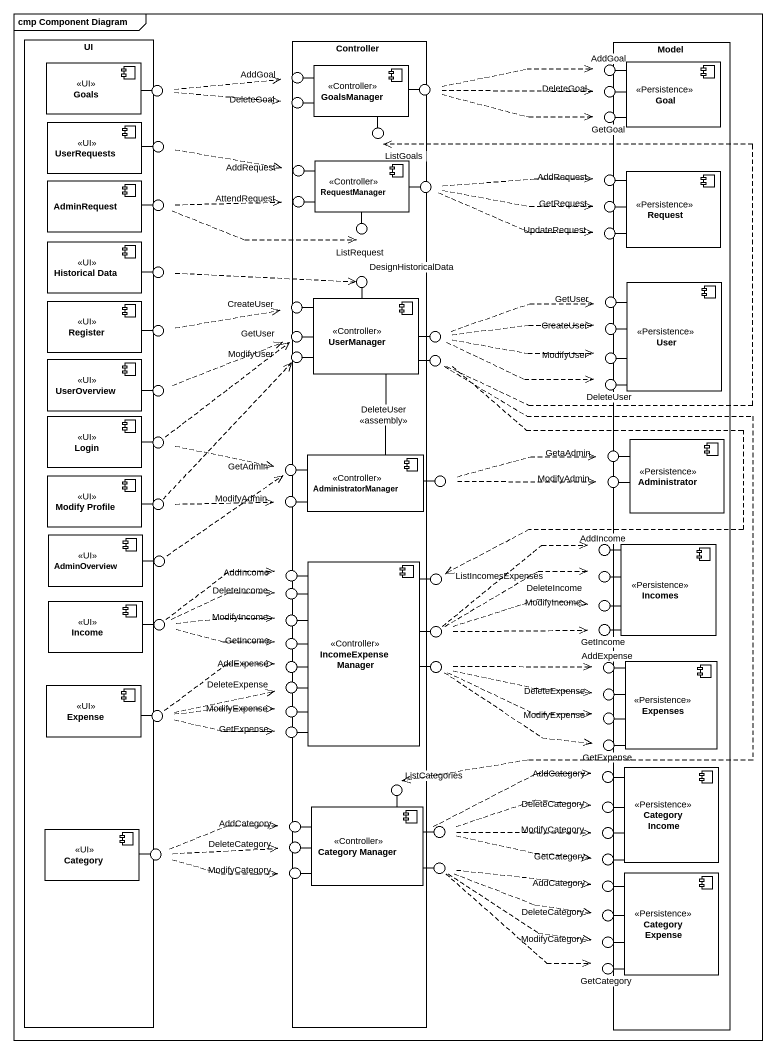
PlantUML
@startuml
mainframe cmp Component Diagram
rectangle UI {
  component Goals <<UI>>
  component UserRequests <<UI>>
  component AdminRequest
  component "Historical Data" as Historical_Data <<UI>>
  component Register <<UI>>
  component UserOverview <<UI>>
  component Login <<UI>>
  component "Modify Profile" as Modify_Profile <<UI>>
  component AdminOverview <<UI>>
  component Income <<UI>>
  component Expense <<UI>>
  component Category <<UI>>
}
() AddGoal
rectangle Controller {
  component GoalsManager <<Controller>>
  component RequestManager <<Controller>>
  component UserManager <<Controller>>
  component AdministratorManager <<Controller>>
  component "IncomeExpense Manager" as IncomeExpense_Manager <<Controller>>
  component "Category Manager" as Category_Manager <<Controller>>
}
() "AddGoal" as AddGoal_2
rectangle Model {
  component Goal <<Persistence>>
  component Request <<Persistence>>
  component User <<Persistence>>
  component Administrator <<Persistence>>
  component Incomes <<Persistence>>
  component Expenses <<Persistence>>
  component "Category Income" as Category_Income <<Persistence>>
  component "Category Expense" as Category_Expense <<Persistence>>
}
() " " as lollipop1
() DeleteGoal
() ListGoals
() " " as lollipop2
() "DeleteGoal" as DeleteGoal_2
() GetGoal
() " " as lollipop3
() AddRequest
() " " as lollipop4
() "AddRequest" as AddRequest_2
() " " as lollipop5
() AttendRequest
() ListRequest
() GetRequest
() UpdateRequest
() " " as lollipop6
() DesignHistoricalData
() CreateUser
() GetUser
() " " as lollipop7
() "GetUser" as GetUser_2
() " " as lollipop8
() "CreateUser" as CreateUser_2
() " " as lollipop9
() ModifyUser
() " " as lollipop10
() "ModifyUser" as ModifyUser_2
() DeleteUser
() " " as lollipop11
() GetAdmin
() GetaAdmin
() " " as lollipop12
() ModifyAdmin
() " " as lollipop13
() "ModifyAdmin" as ModifyAdmin_2
() " " as lollipop14
() AddIncome
() ListIncomesExpenses
() "AddIncome" as AddIncome_2
() DeleteIncome
() " " as lollipop15
() "DeleteIncome" as DeleteIncome_2
() ModifyIncome
() "ModifyIncome" as ModifyIncome_2
() GetIncome
() " " as lollipop16
() "GetIncome" as GetIncome_2
() AddExpense
() DeleteExpense
() " " as lollipop17
() "AddExpense" as AddExpense_2
() "DeleteExpense" as DeleteExpense_2
() " " as lollipop18
() GetExpense
() ModifyExpense
() "ModifyExpense" as ModifyExpense_2
() ListCategories
() AddCategory
() "GetExpense" as GetExpense_2
() DeleteCategory
() " " as lollipop19
() "AddCategory" as AddCategory_2
() "DeleteCategory" as DeleteCategory_2
() " " as lollipop20
() ModifyCategory
() "ModifyCategory" as ModifyCategory_2
() " " as lollipop21
() "AddCategory" as AddCategory_3
() GetCategory
() "DeleteCategory" as DeleteCategory_3
() "ModifyCategory" as ModifyCategory_3
() "GetCategory" as GetCategory_2
GoalsManager -left- AddGoal
Goal -left- AddGoal_2
Goals -right- lollipop1
GoalsManager -left- DeleteGoal
GoalsManager -- ListGoals
GoalsManager -right- lollipop2
Goal -left- DeleteGoal_2
Goal -left- GetGoal
UserRequests -right- lollipop3
RequestManager -left- AddRequest
RequestManager -right- lollipop4
Request -left- AddRequest_2
AdminRequest -right- lollipop5
RequestManager -left- AttendRequest
RequestManager -- ListRequest
Request -left- GetRequest
Request -left- UpdateRequest
Historical_Data -right- lollipop6
UserManager -up- DesignHistoricalData
UserManager -left- CreateUser
User -left- GetUser
Register -right- lollipop7
UserManager -left- GetUser_2
UserManager -right- lollipop8
User -left- CreateUser_2
UserOverview -right- lollipop9
UserManager -left- ModifyUser
UserManager -right- lollipop10
User -left- ModifyUser_2
User -- DeleteUser
Login -right- lollipop11
AdministratorManager -left- GetAdmin
Administrator -left- GetaAdmin
Modify_Profile -right- lollipop12
AdministratorManager -left- ModifyAdmin
AdministratorManager -right- lollipop13
Administrator -left- ModifyAdmin_2
AdminOverview -right- lollipop14
IncomeExpense_Manager -up- AddIncome
IncomeExpense_Manager -up- ListIncomesExpenses
Incomes -up- AddIncome_2
Incomes -left- DeleteIncome
Income -right- lollipop15
IncomeExpense_Manager -up- DeleteIncome_2
IncomeExpense_Manager -left- ModifyIncome
Incomes -left- ModifyIncome_2
IncomeExpense_Manager -left- GetIncome
IncomeExpense_Manager -right- lollipop16
Incomes -- GetIncome_2
IncomeExpense_Manager -left- AddExpense
IncomeExpense_Manager -left- DeleteExpense
IncomeExpense_Manager -right- lollipop17
Expenses -up- AddExpense_2
Expenses -left- DeleteExpense_2
Expense -right- lollipop18
IncomeExpense_Manager -- GetExpense
IncomeExpense_Manager -- ModifyExpense
Expenses -left- ModifyExpense_2
Category_Manager -up- ListCategories
Category_Income -left- AddCategory
Expenses -- GetExpense_2
Category_Income -left- DeleteCategory
Category -right- lollipop19
Category_Manager -left- AddCategory_2
Category_Manager -left- DeleteCategory_2
Category_Manager -right- lollipop20
Category_Income -left- ModifyCategory
Category_Manager -left- ModifyCategory_2
Category_Manager -right- lollipop21
Category_Expense -left- AddCategory_3
Category_Income -- GetCategory
Category_Expense -left- DeleteCategory_3
Category_Expense -left- ModifyCategory_3
Category_Expense -- GetCategory_2
lollipop1 .right.> AddGoal
lollipop1 .right.> DeleteGoal
lollipop2 .right.> AddGoal_2
lollipop2 .right.> DeleteGoal_2
lollipop2 .right.> GetGoal
lollipop3 .right.> AddRequest
lollipop4 .right.> AddRequest_2
lollipop4 .right.> GetRequest
lollipop4 .right.> UpdateRequest
lollipop5 .right.> AttendRequest
lollipop5 .right.> ListRequest
lollipop6 .right.> DesignHistoricalData
UserManager -- AdministratorManager : DeleteUser\n<<assembly>>
lollipop7 .right.> CreateUser
lollipop8 .right.> GetUser
lollipop8 .right.> CreateUser_2
lollipop8 .right.> ModifyUser_2
lollipop8 .right.> DeleteUser
lollipop9 .right.> GetUser_2
lollipop10 .up.> ListGoals
lollipop10 ..> ListIncomesExpenses
lollipop10 ..> ListCategories
lollipop11 .up.> GetUser_2
lollipop11 .right.> GetAdmin
lollipop12 .up.> ModifyUser
lollipop12 .right.> ModifyAdmin
lollipop13 .right.> GetaAdmin
lollipop13 .right.> ModifyAdmin_2
lollipop14 .up.> GetAdmin
lollipop15 .right.> AddIncome
lollipop15 .right.> DeleteIncome_2
lollipop15 .right.> ModifyIncome
lollipop15 .right.> GetIncome
lollipop16 .right.> AddIncome_2
lollipop16 .right.> DeleteIncome
lollipop16 .right.> ModifyIncome_2
lollipop16 .right.> GetIncome_2
lollipop17 .right.> AddExpense_2
lollipop17 .right.> DeleteExpense_2
lollipop17 .right.> ModifyExpense_2
lollipop17 .right.> GetExpense_2
lollipop18 .right.> AddExpense
lollipop18 .right.> DeleteExpense
lollipop18 .right.> GetExpense
lollipop18 .right.> ModifyExpense
lollipop19 .right.> AddCategory_2
lollipop19 .right.> DeleteCategory_2
lollipop19 .right.> ModifyCategory_2
lollipop20 .right.> AddCategory
lollipop20 .right.> DeleteCategory
lollipop20 .right.> ModifyCategory
lollipop20 .right.> GetCategory
lollipop21 .right.> AddCategory_3
lollipop21 .right.> DeleteCategory_3
lollipop21 .right.> ModifyCategory_3
lollipop21 .right.> GetCategory_2
@enduml
